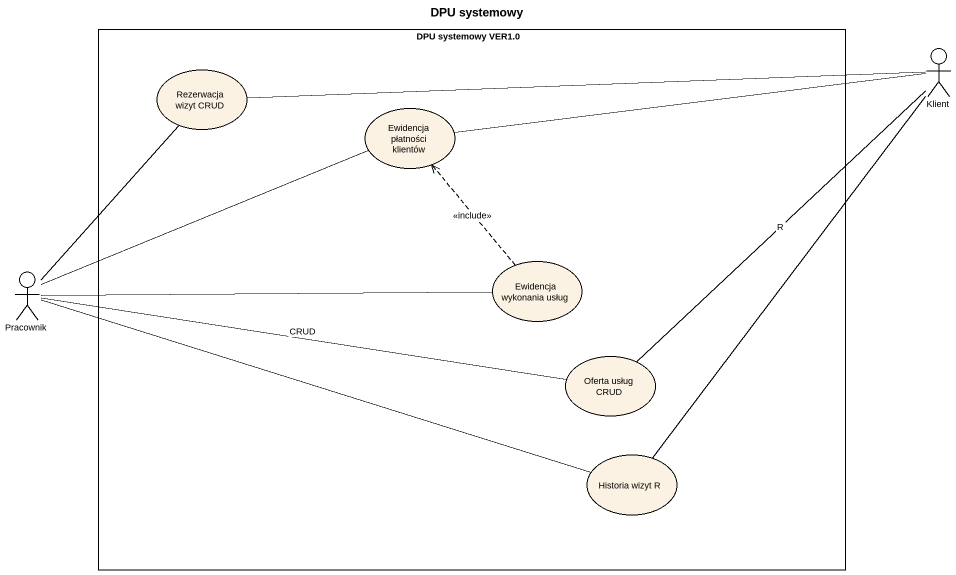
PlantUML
@startuml
title DPU systemowy
rectangle "DPU systemowy VER1.0" as DPU_systemowy_VER1_0 {
  usecase "Rezerwacja wizyt CRUD" as Rezerwacja_wizyt_CRUD
  usecase "Ewidencja płatności klientów" as Ewidencja_płatności_klientów
  usecase "Ewidencja wykonania usług" as Ewidencja_wykonania_usług
  usecase "Oferta usług CRUD" as Oferta_usług_CRUD
  usecase "Historia wizyt R" as Historia_wizyt_R
}
actor Klient
actor Pracownik
Klient -left- Rezerwacja_wizyt_CRUD
Klient -left- Ewidencja_płatności_klientów
Klient -- Oferta_usług_CRUD : R
Klient -- Historia_wizyt_R
Pracownik -up- Rezerwacja_wizyt_CRUD
Pracownik -right- Ewidencja_płatności_klientów
Pracownik -right- Ewidencja_wykonania_usług
Pracownik -right- Oferta_usług_CRUD : CRUD
Pracownik -right- Historia_wizyt_R
Ewidencja_wykonania_usług .up.> Ewidencja_płatności_klientów : <<include>>
@enduml
